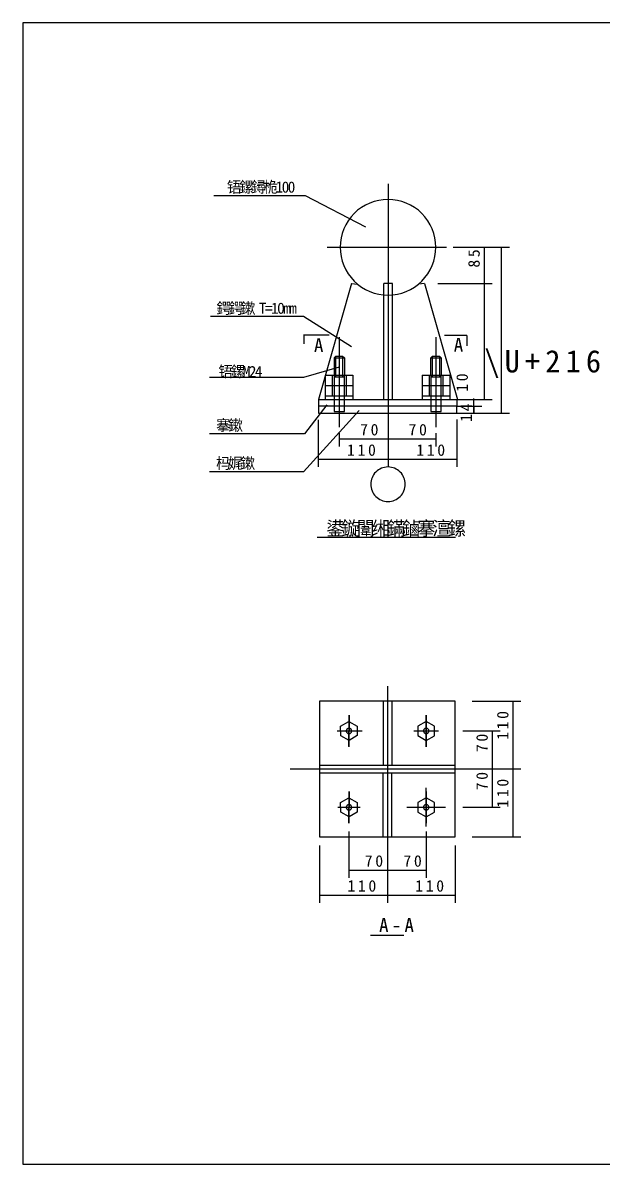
# Model space of a CAD drawing. Header units: metres. Extents: x 0 to 420, y 0 to 297.
# Drawn here: x 0 to 151, y 0 to 297 of the extents above; entities that cross this region are included whole.
import ezdxf

# ---------------------------------------------------------------- set-up
doc = ezdxf.new("R2010")
doc.units = ezdxf.units.M

msp = doc.modelspace()

# ---------------------------------------------------------------- linework, layer by layer
for p, q in [((420, 297), (0, 297)), ((0, 297), (0, 0)), ((95.02, 255.12), (95.02, 183.06)), ((73.58, 251.97), (49.73, 251.97)), ((89.29, 243.82), (73.58, 251.97)), ((79.17, 238.59), (110.2, 238.59)), ((112, 238.59), (122.13, 238.59)), ((120.13, 229.15), (120.13, 238.59)), ((120.99, 238.59), (126.59, 238.59)), ((124.59, 195.42), (124.59, 238.59)), ((85.56, 229.15), (76.92, 199.01)), ((85.56, 229.15), (87.07, 229.01)), ((93.89, 199.01), (93.89, 229.15)), ((96.15, 229.15), (93.89, 229.15)), ((96.15, 199.01), (96.15, 229.15)), ((104.48, 229.15), (102.97, 229.01)), ((104.48, 229.15), (113.12, 199.01)), ((107.95, 229.15), (122.13, 229.15)), ((107.95, 229.15), (122.13, 229.15)), ((120.13, 199.01), (120.13, 229.15)), ((73, 220.56), (48.86, 220.56)), ((85.51, 212.7), (73, 220.56)), ((73.06, 215.79), (79.67, 215.79)), ((73.12, 215.77), (73.12, 213.43)), ((82.32, 215.2), (82.32, 191.82)), ((107.5, 215.2), (107.5, 191.82)), ((109.73, 215.68), (115.54, 215.68)), ((115.57, 215.61), (115.57, 212.97)), ((81.42, 210.26), (80.97, 209.81)), ((80.97, 209.81), (80.97, 205.31)), ((80.97, 209.81), (83.66, 209.81)), ((81.42, 204.86), (81.42, 210.26)), ((81.42, 210.26), (83.21, 210.26)), ((83.21, 210.26), (83.21, 204.86)), ((83.21, 210.26), (83.66, 209.81)), ((83.66, 209.81), (83.66, 205.31)), ((106.6, 210.26), (106.15, 209.81)), ((106.15, 205.31), (106.15, 209.81)), ((106.15, 209.81), (108.85, 209.81)), ((106.6, 210.26), (108.4, 210.26)), ((106.6, 204.86), (106.6, 210.26)), ((108.4, 210.26), (108.4, 204.86)), ((108.4, 210.26), (108.85, 209.81)), ((108.85, 209.81), (108.85, 205.31)), ((82.32, 207.37), (73, 204.68)), ((78.72, 199.01), (78.72, 205.31)), ((78.72, 205.31), (85.91, 205.31)), ((80.52, 205.31), (80.52, 199.91)), ((80.97, 205.31), (80.97, 195.87)), ((83.66, 195.87), (83.66, 205.31)), ((84.11, 205.31), (84.11, 199.91)), ((85.91, 205.31), (85.91, 199.01)), ((103.9, 205.31), (103.9, 199.01)), ((103.9, 205.31), (111.1, 205.31)), ((105.7, 205.31), (105.7, 199.91)), ((106.15, 205.31), (106.15, 195.87)), ((108.85, 195.87), (108.85, 205.31)), ((109.3, 205.31), (109.3, 199.91)), ((111.1, 205.31), (111.1, 199.01)), ((73, 204.68), (48.56, 204.68)), ((78.72, 202.61), (85.91, 202.61)), ((80.97, 204.86), (83.66, 204.86)), ((103.9, 202.61), (111.1, 202.61)), ((106.15, 204.86), (108.85, 204.86)), ((76.92, 199.01), (112.9, 199.01)), ((76.92, 199.01), (76.92, 197.22)), ((78.72, 199.91), (85.91, 199.91)), ((103.9, 199.91), (111.1, 199.91)), ((112.9, 199.01), (112.9, 197.22)), ((112.9, 199.01), (122.13, 199.01)), ((112.9, 199.01), (119.39, 199.01)), ((117.39, 197.22), (117.39, 199.22)), ((117.39, 197.22), (117.39, 199.01)), ((87.54, 196.12), (73, 180.13)), ((79.11, 197.58), (73.29, 190.02)), ((112.9, 197.22), (76.92, 197.22)), ((76.92, 197.22), (76.92, 195.42)), ((112.9, 195.42), (112.9, 197.22)), ((112.9, 197.22), (119.39, 197.22)), ((112.9, 197.22), (119.39, 197.22)), ((117.39, 197.22), (117.39, 195.22)), ((117.39, 195.42), (117.39, 197.22)), ((76.83, 193.72), (76.83, 181.42)), ((76.92, 195.42), (112.9, 195.42)), ((80.97, 195.87), (83.66, 195.87)), ((106.15, 195.87), (108.85, 195.87)), ((112.9, 195.42), (119.39, 195.42)), ((112.9, 193.82), (112.9, 181.42)), ((118.74, 195.42), (126.59, 195.42)), ((82.32, 190.22), (82.32, 186.73)), ((107.5, 190.22), (107.5, 186.73)), ((73.29, 190.02), (48.56, 190.02)), ((82.32, 188.73), (95.02, 188.73)), ((95.02, 189.77), (95.02, 186.73)), ((95.02, 189.77), (95.02, 186.73)), ((95.02, 188.73), (107.5, 188.73)), ((95.02, 188.08), (95.02, 181.42)), ((95.02, 188.08), (95.02, 181.42)), ((76.83, 183.42), (95.02, 183.42)), ((95.02, 183.42), (112.9, 183.42)), ((73, 180.13), (48.56, 180.13)), ((76.59, 163.14), (112.61, 163.14)), ((94.91, 124.39), (94.91, 69.39)), ((112.46, 120.47), (77.16, 120.47)), ((77.16, 120.47), (77.16, 85.17)), ((93.77, 120.47), (93.77, 104.16)), ((96.04, 120.47), (96.04, 104.16)), ((112.46, 85.17), (112.46, 120.47)), ((116.94, 120.47), (129.61, 120.47)), ((127.61, 102.84), (127.61, 120.47)), ((84.86, 108.67), (84.87, 116.84)), ((84.87, 116.81), (84.86, 108.64)), ((84.87, 116.81), (84.86, 108.64)), ((104.96, 108.64), (104.95, 116.81)), ((104.95, 116.81), (104.96, 108.64)), ((82.7, 113.97), (84.84, 115.23)), ((82.72, 111.48), (82.7, 113.97)), ((84.84, 115.23), (87.01, 114.01)), ((87.01, 114.01), (87.03, 111.52)), ((102.81, 114.01), (102.78, 111.52)), ((104.98, 115.23), (102.81, 114.01)), ((107.12, 113.97), (104.98, 115.23)), ((107.1, 111.48), (107.12, 113.97)), ((81.77, 112.74), (88.28, 112.74)), ((84.89, 110.25), (82.72, 111.48)), ((87.03, 111.52), (84.89, 110.25)), ((101.74, 112.74), (108.17, 112.74)), ((102.78, 111.52), (104.93, 110.25)), ((104.93, 110.25), (107.1, 111.48)), ((114.45, 112.74), (124.22, 112.74)), ((122.22, 102.84), (122.22, 112.74)), ((93.77, 104.16), (93.77, 103.86)), ((96.04, 104.16), (96.04, 103.86)), ((69.59, 102.84), (126.07, 102.84)), ((77.16, 103.86), (93.47, 103.86)), ((77.16, 101.83), (93.47, 101.83)), ((93.47, 103.86), (112.46, 103.86)), ((93.47, 101.83), (112.46, 101.83)), ((93.77, 101.52), (93.77, 101.83)), ((93.77, 85.22), (93.77, 101.52)), ((96.04, 101.52), (96.04, 101.83)), ((96.04, 85.22), (96.04, 101.52)), ((116.94, 102.84), (129.61, 102.84)), ((116.94, 102.84), (129.61, 102.84)), ((119.35, 102.84), (124.22, 102.84)), ((119.35, 102.84), (124.22, 102.84)), ((122.22, 92.87), (122.22, 102.84)), ((127.61, 85.17), (127.61, 102.84)), ((82.7, 94.09), (84.84, 95.36)), ((84.84, 95.36), (87.01, 94.13)), ((84.86, 88.77), (84.87, 96.94)), ((84.87, 96.94), (84.86, 88.77)), ((104.98, 95.36), (102.81, 94.13)), ((104.95, 87.85), (104.95, 97.89)), ((104.95, 96.94), (104.96, 88.77)), ((107.12, 94.09), (104.98, 95.36)), ((81.95, 92.87), (87.78, 92.87)), ((82.72, 91.6), (82.7, 94.09)), ((87.01, 94.13), (87.03, 91.64)), ((99.93, 92.87), (109.97, 92.87)), ((102.81, 94.13), (102.78, 91.64)), ((107.1, 91.6), (107.12, 94.09)), ((114.45, 92.87), (124.22, 92.87)), ((84.89, 90.38), (82.72, 91.6)), ((87.03, 91.64), (84.89, 90.38)), ((102.78, 91.64), (104.93, 90.38)), ((104.93, 90.38), (107.1, 91.6)), ((84.86, 86.53), (84.86, 74.49)), ((104.96, 86.53), (104.96, 74.49)), ((77.16, 85.17), (112.46, 85.17)), ((116.94, 85.17), (129.61, 85.17)), ((77.16, 82.93), (77.16, 68.01)), ((94.91, 82.93), (94.91, 68.01)), ((94.91, 82.93), (94.91, 68.01)), ((94.91, 81.56), (94.91, 74.49)), ((94.91, 81.56), (94.91, 74.49)), ((112.46, 82.93), (112.46, 68.01)), ((84.86, 76.49), (94.91, 76.49)), ((94.91, 76.49), (104.96, 76.49)), ((77.16, 70.01), (94.91, 70.01)), ((94.91, 70.01), (112.46, 70.01)), ((90.45, 59.63), (99.16, 59.63)), ((0, 0), (420, 0))]:
    msp.add_line(p, q)
for points in [[(107.47, 238.59), (107.41, 239.81), (107.23, 241.02), (106.93, 242.2), (106.52, 243.36), (106, 244.46), (105.37, 245.51), (104.64, 246.49), (103.82, 247.39), (102.92, 248.21), (101.94, 248.94), (100.89, 249.57), (99.78, 250.09), (98.63, 250.5), (97.45, 250.8), (96.24, 250.98), (95.02, 251.04), (93.8, 250.98), (92.59, 250.8), (91.41, 250.5), (90.26, 250.09), (89.15, 249.57), (88.1, 248.94), (87.12, 248.21), (86.22, 247.39), (85.4, 246.49), (84.67, 245.51), (84.04, 244.46), (83.52, 243.36), (83.11, 242.2), (82.81, 241.02), (82.63, 239.81), (82.57, 238.59), (82.63, 237.37), (82.81, 236.16), (83.11, 234.98), (83.52, 233.83), (84.04, 232.72), (84.67, 231.67), (85.4, 230.69), (86.22, 229.79), (87.12, 228.97), (88.1, 228.24), (89.15, 227.61), (90.26, 227.09), (91.41, 226.68), (92.59, 226.38), (93.8, 226.2), (95.02, 226.14), (96.24, 226.2), (97.45, 226.38), (98.63, 226.68), (99.78, 227.09), (100.89, 227.61), (101.94, 228.24), (102.92, 228.97), (103.82, 229.79), (104.64, 230.69), (105.37, 231.67), (106, 232.72), (106.52, 233.83), (106.93, 234.98), (107.23, 236.16), (107.41, 237.37), (107.47, 238.59)], [(99.52, 176.92), (99.5, 177.36), (99.43, 177.8), (99.32, 178.23), (99.18, 178.64), (98.99, 179.04), (98.76, 179.42), (98.5, 179.77), (98.2, 180.1), (97.87, 180.4), (97.52, 180.66), (97.14, 180.89), (96.74, 181.08), (96.33, 181.22), (95.9, 181.33), (95.46, 181.4), (95.02, 181.42), (94.58, 181.4), (94.14, 181.33), (93.71, 181.22), (93.3, 181.08), (92.9, 180.89), (92.52, 180.66), (92.17, 180.4), (91.84, 180.1), (91.54, 179.77), (91.28, 179.42), (91.05, 179.04), (90.87, 178.64), (90.72, 178.23), (90.61, 177.8), (90.54, 177.36), (90.52, 176.92), (90.54, 176.48), (90.61, 176.04), (90.72, 175.62), (90.87, 175.2), (91.05, 174.8), (91.28, 174.42), (91.54, 174.07), (91.84, 173.74), (92.17, 173.44), (92.52, 173.18), (92.9, 172.95), (93.3, 172.77), (93.71, 172.62), (94.14, 172.51), (94.58, 172.45), (95.02, 172.42), (95.46, 172.45), (95.9, 172.51), (96.33, 172.62), (96.74, 172.77), (97.14, 172.95), (97.52, 173.18), (97.87, 173.44), (98.2, 173.74), (98.5, 174.07), (98.76, 174.42), (98.99, 174.8), (99.18, 175.2), (99.32, 175.62), (99.43, 176.04), (99.5, 176.48), (99.52, 176.92)], [(85.57, 112.74), (85.56, 112.81), (85.55, 112.88), (85.54, 112.94), (85.51, 113.01), (85.48, 113.07), (85.45, 113.13), (85.41, 113.19), (85.36, 113.24), (85.31, 113.28), (85.25, 113.32), (85.19, 113.36), (85.13, 113.39), (85.07, 113.41), (85, 113.43), (84.93, 113.44), (84.86, 113.44), (84.79, 113.44), (84.73, 113.43), (84.66, 113.41), (84.59, 113.39), (84.53, 113.36), (84.47, 113.32), (84.42, 113.28), (84.37, 113.24), (84.32, 113.19), (84.28, 113.13), (84.24, 113.07), (84.21, 113.01), (84.19, 112.94), (84.17, 112.88), (84.16, 112.81), (84.16, 112.74), (84.16, 112.67), (84.17, 112.6), (84.19, 112.54), (84.21, 112.47), (84.24, 112.41), (84.28, 112.35), (84.32, 112.3), (84.37, 112.24), (84.42, 112.2), (84.47, 112.16), (84.53, 112.12), (84.59, 112.09), (84.66, 112.07), (84.73, 112.05), (84.79, 112.04), (84.86, 112.04), (84.93, 112.04), (85, 112.05), (85.07, 112.07), (85.13, 112.09), (85.19, 112.12), (85.25, 112.16), (85.31, 112.2), (85.36, 112.24), (85.41, 112.3), (85.45, 112.35), (85.48, 112.41), (85.51, 112.47), (85.54, 112.54), (85.55, 112.6), (85.56, 112.67), (85.57, 112.74)], [(105.65, 112.74), (105.65, 112.81), (105.64, 112.88), (105.62, 112.94), (105.6, 113.01), (105.57, 113.07), (105.54, 113.13), (105.5, 113.19), (105.45, 113.24), (105.4, 113.28), (105.34, 113.32), (105.28, 113.36), (105.22, 113.39), (105.16, 113.41), (105.09, 113.43), (105.02, 113.44), (104.95, 113.44), (104.88, 113.44), (104.82, 113.43), (104.75, 113.41), (104.68, 113.39), (104.62, 113.36), (104.56, 113.32), (104.51, 113.28), (104.46, 113.24), (104.41, 113.19), (104.37, 113.13), (104.33, 113.07), (104.3, 113.01), (104.28, 112.94), (104.26, 112.88), (104.25, 112.81), (104.25, 112.74), (104.25, 112.67), (104.26, 112.6), (104.28, 112.54), (104.3, 112.47), (104.33, 112.41), (104.37, 112.35), (104.41, 112.3), (104.46, 112.24), (104.51, 112.2), (104.56, 112.16), (104.62, 112.12), (104.68, 112.09), (104.75, 112.07), (104.82, 112.05), (104.88, 112.04), (104.95, 112.04), (105.02, 112.04), (105.09, 112.05), (105.16, 112.07), (105.22, 112.09), (105.28, 112.12), (105.34, 112.16), (105.4, 112.2), (105.45, 112.24), (105.5, 112.3), (105.54, 112.35), (105.57, 112.41), (105.6, 112.47), (105.62, 112.54), (105.64, 112.6), (105.65, 112.67), (105.65, 112.74)], [(85.57, 92.87), (85.56, 92.94), (85.55, 93), (85.54, 93.07), (85.51, 93.14), (85.48, 93.2), (85.45, 93.26), (85.41, 93.31), (85.36, 93.36), (85.31, 93.41), (85.25, 93.45), (85.19, 93.49), (85.13, 93.52), (85.07, 93.54), (85, 93.56), (84.93, 93.57), (84.86, 93.57), (84.79, 93.57), (84.73, 93.56), (84.66, 93.54), (84.59, 93.52), (84.53, 93.49), (84.47, 93.45), (84.42, 93.41), (84.37, 93.36), (84.32, 93.31), (84.28, 93.26), (84.24, 93.2), (84.21, 93.14), (84.19, 93.07), (84.17, 93), (84.16, 92.94), (84.16, 92.87), (84.16, 92.8), (84.17, 92.73), (84.19, 92.66), (84.21, 92.6), (84.24, 92.54), (84.28, 92.48), (84.32, 92.42), (84.37, 92.37), (84.42, 92.32), (84.47, 92.28), (84.53, 92.25), (84.59, 92.22), (84.66, 92.2), (84.73, 92.18), (84.79, 92.17), (84.86, 92.17), (84.93, 92.17), (85, 92.18), (85.07, 92.2), (85.13, 92.22), (85.19, 92.25), (85.25, 92.28), (85.31, 92.32), (85.36, 92.37), (85.41, 92.42), (85.45, 92.48), (85.48, 92.54), (85.51, 92.6), (85.54, 92.66), (85.55, 92.73), (85.56, 92.8), (85.57, 92.87)], [(105.65, 92.87), (105.65, 92.94), (105.64, 93), (105.62, 93.07), (105.6, 93.14), (105.57, 93.2), (105.54, 93.26), (105.5, 93.31), (105.45, 93.36), (105.4, 93.41), (105.34, 93.45), (105.28, 93.49), (105.22, 93.52), (105.16, 93.54), (105.09, 93.56), (105.02, 93.57), (104.95, 93.57), (104.88, 93.57), (104.82, 93.56), (104.75, 93.54), (104.68, 93.52), (104.62, 93.49), (104.56, 93.45), (104.51, 93.41), (104.46, 93.36), (104.41, 93.31), (104.37, 93.26), (104.33, 93.2), (104.3, 93.14), (104.28, 93.07), (104.26, 93), (104.25, 92.94), (104.25, 92.87), (104.25, 92.8), (104.26, 92.73), (104.28, 92.66), (104.3, 92.6), (104.33, 92.54), (104.37, 92.48), (104.41, 92.42), (104.46, 92.37), (104.51, 92.32), (104.56, 92.28), (104.62, 92.25), (104.68, 92.22), (104.75, 92.2), (104.82, 92.18), (104.88, 92.17), (104.95, 92.17), (105.02, 92.17), (105.09, 92.18), (105.16, 92.2), (105.22, 92.22), (105.28, 92.25), (105.34, 92.28), (105.4, 92.32), (105.45, 92.37), (105.5, 92.42), (105.54, 92.48), (105.57, 92.54), (105.6, 92.6), (105.62, 92.66), (105.64, 92.73), (105.65, 92.8), (105.65, 92.87)]]:
    msp.add_lwpolyline(points)

# ---------------------------------------------------------------- texts
for s, height, p in [('铻', 2.91, (53.12, 252.81)), ('鏍', 2.91, (56.28, 252.81)), ('鐞', 2.91, (59.44, 252.81)), ('桅', 2.91, (62.6, 252.81)), ('1', 2.91, (65.76, 252.81)), ('0', 2.91, (67.35, 252.81)), ('0', 2.91, (68.93, 252.81)), ('鍔', 2.91, (50.37, 221.28)), ('鍔', 2.91, (53.53, 221.28)), ('鏉', 2.91, (56.69, 221.28)), ('T', 2.91, (61.43, 221.28)), ('=', 2.91, (63.01, 221.28)), ('1', 2.91, (64.59, 221.28)), ('0', 2.91, (66.17, 221.28)), ('m', 2.91, (67.75, 221.28)), ('m', 2.91, (69.33, 221.28)), ('A', 3.63, (75.75, 211.3)), ('A', 3.63, (112.12, 211.39)), ('\\', 5.81, (120.08, 206.03)), ('U', 5.81, (125.36, 206.03)), ('+', 5.81, (130.65, 206.03)), ('2', 5.81, (135.93, 206.03)), ('1', 5.81, (141.22, 206.03)), ('6', 5.81, (146.51, 206.03)), ('铻', 2.91, (50.91, 204.8)), ('鏍', 2.91, (54.07, 204.8)), ('M', 2.91, (57.23, 204.8)), ('2', 2.91, (58.81, 204.8)), ('4', 2.91, (60.39, 204.8)), ('搴', 2.91, (50.28, 190.81)), ('鏉', 2.91, (53.44, 190.81)), ('7', 3, (87.77, 189.64)), ('0', 3, (90.49, 189.64)), ('7', 3, (100.36, 189.64)), ('0', 3, (103.09, 189.64)), ('1', 3, (84.35, 184.33)), ('1', 3, (87.08, 184.33)), ('0', 3, (89.81, 184.33)), ('1', 3, (102.39, 184.33)), ('1', 3, (105.11, 184.33)), ('0', 3, (107.84, 184.33)), ('杩', 2.91, (50.28, 180.95)), ('娓', 2.91, (53.44, 180.95)), ('鏉', 2.91, (56.6, 180.95)), ('鍙', 3.63, (78.95, 163.64)), ('鏇', 3.63, (82.9, 163.64)), ('闈', 3.63, (86.85, 163.64)), ('缃', 3.63, (90.8, 163.64)), ('鏋', 3.63, (94.75, 163.64)), ('鏀', 3.63, (98.7, 163.64)), ('搴', 3.63, (102.65, 163.64)), ('澶', 3.63, (106.6, 163.64)), ('鏍', 3.63, (110.55, 163.64)), ('7', 3, (88.98, 77.4)), ('0', 3, (91.71, 77.4)), ('7', 3, (99.03, 77.4)), ('0', 3, (101.76, 77.4)), ('1', 3, (84.46, 70.92)), ('1', 3, (87.19, 70.92)), ('0', 3, (89.92, 70.92)), ('1', 3, (102.11, 70.92)), ('1', 3, (104.84, 70.92)), ('0', 3, (107.57, 70.92)), ('A', 3.63, (92.69, 60.39)), ('A', 3.63, (99.3, 60.39)), ('-', 3.63, (96, 60.39))]:
    msp.add_text(s, height=height).set_placement(p)
for s, p in [('5', (118.88, 236.02)), ('8', (118.88, 233.3)), ('0', (115.8, 203.73)), ('1', (115.8, 201)), ('4', (116.85, 195.89)), ('1', (116.85, 193.16)), ('0', (126.36, 115.88)), ('1', (126.36, 113.15)), ('0', (120.97, 109.96)), ('1', (126.36, 110.42)), ('7', (120.97, 107.23)), ('0', (120.97, 100.02)), ('7', (120.97, 97.29)), ('0', (126.36, 98.23)), ('1', (126.36, 95.5)), ('1', (126.36, 92.77))]:
    msp.add_text(s, height=3, rotation=90).set_placement(p)

doc.saveas('drawing.dxf')
